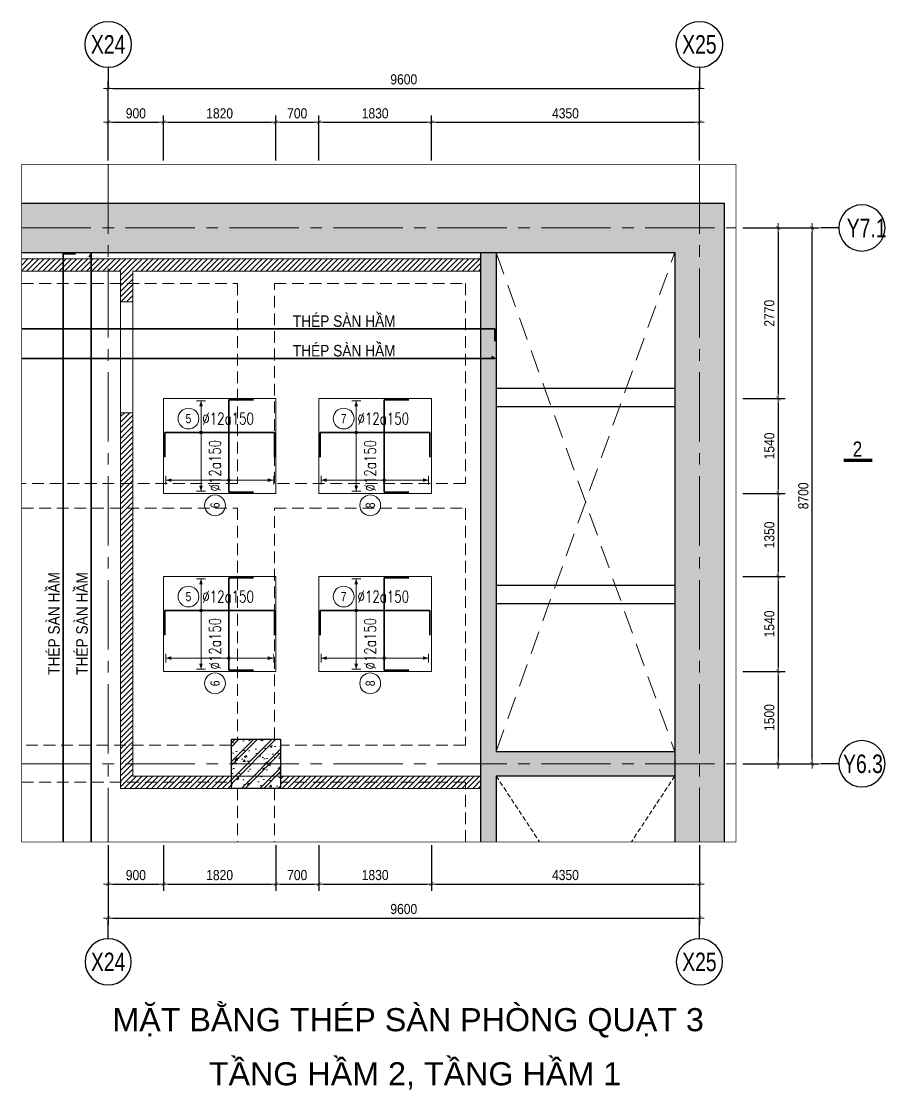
# Model space of a CAD drawing. Extents: x 517991 to 692152, y -83926 to 3506.
# Drawn here: x 542600 to 556633, y -61288 to -43942 of the extents above; entities that cross this region are included whole.
import ezdxf
from ezdxf.enums import TextEntityAlignment as Align

# ---------------------------------------------------------------- set-up
doc = ezdxf.new("R2010")
doc.units = 0
doc.header["$LTSCALE"] = 300
doc.header["$MEASUREMENT"] = 0
for name, pattern in [('CENTER2', [1.125, 0.75, -0.125, 0.125, -0.125]), ('DASHED2', [0.375, 0.25, -0.125]), ('HIDDEN', [0.375, 0.25, -0.125]), ('HIDDEN2', [4.7625, 3.175, -1.5875])]:
    doc.linetypes.add(name, pattern=pattern)
doc.layers.get('0').update_dxf_attribs({"linetype": 'CONTINUOUS'})
doc.layers.get('DEFPOINTS').update_dxf_attribs({"linetype": 'CONTINUOUS'})
for name, color, linetype, lineweight in [('00-TT.Dim', 8, 'CONTINUOUS', 13), ('B-CONTOUR2', 2, 'CONTINUOUS', 40), ('kata_thep - V', 2, 'CONTINUOUS', 35), ('NDC_S_AXIS', 5, 'CENTER2', 15), ('NDC_S_BEAM', 3, 'HIDDEN2', 20), ('NDC_S_DIM', 1, 'CONTINUOUS', 15), ('NDC_S_OPENING', 5, 'DASHED2', 15), ('NDC_S_REBAR', 4, 'CONTINUOUS', 35), ('NDC_S_SLAB', 2, 'CONTINUOUS', 18), ('NDC_S_VN TEXT', 7, 'CONTINUOUS', 9), ('NDC_S_WALL', 6, 'CONTINUOUS', 25)]:
    doc.layers.add(name, color=color, linetype=linetype, lineweight=lineweight)
doc.layers.add('A-SYM', color=7, linetype='CONTINUOUS')
doc.layers.add('NDC_S-COLUMN', color=4, linetype='CONTINUOUS')
doc.styles.add('ARIAL', font='arial.ttf', dxfattribs={"width": 0.8})
doc.styles.add('Heerim', font='', dxfattribs={"width": 0.8})
doc.styles.add('NDC_ARIAL', font='arial.ttf', dxfattribs={"width": 0.85})
doc.styles.add('NDC_ROMANS', font='romans.shx', dxfattribs={"width": 0.8})
doc.styles.get("Standard").update_dxf_attribs({"font": 'arial.ttf'})
doc.styles.get('Heerim').set_extended_font_data('Dotum')
doc.dimstyles.new('NDC_1-75', dxfattribs={"dimscale": 75, "dimtxt": 2.2, "dimasz": 1, "dimexe": 1.5, "dimexo": 0, "dimgap": 0.8, "dimtad": 1, "dimdec": 0, "dimdsep": 46, "dimtxsty": 'NDC_ARIAL', "dimblk": 'DIMMARK', "dimcen": 49999.938995, "dimdle": 1.5, "dimclrd": 1, "dimclre": 1, "dimclrt": 3, "dimadec": 0, "dimazin": 0, "dimtfac": 1, "dimtdec": 0, "dimtix": 1, "dimtmove": 1, "dimatfit": 3, "dimfxl": 1, "dimarcsym": 0})
pattern_1 = [(50, (-183465.23, -36898.2), (358.63009, -31.37607), [37.5, -412.5]), (355, (-183465.23, -36898.2), (-69.37567, 376.09607), [30, -330]), (100.4514, (-183435.34, -36900.8), (289.25469, 344.71977), [31.8701, -350.57106]), (46.1842, (-183465.23, -36798.2), (533.62052, -82.7595), [56.25, -618.75]), (96.6356, (-183420.76, -36805.1), (467.33135, 487.05894), [47.80514, -525.8565]), (351.1842, (-183465.23, -36798.2), (467.33097, 487.0593), [45, -495]), (21, (-183415.23, -36823.2), (298.45353, -201.30945), [37.5, -412.5]), (326, (-183415.23, -36823.2), (121.65767, 362.57502), [30, -330]), (71.4514, (-183390.36, -36839.96), (420.11131, 161.26525), [31.8701, -350.57106]), (37.5, (-183465.23, -36898.19), (6.079928, 166.446927), [0, -326, 0, -335, 0, -331.25]), (7.5, (-183465.23, -36898.19), (131.53477, 197.205856), [0, -191, 0, -318.5, 0, -126.25]), (327.5, (-183576.73, -36898.19), (266.911218, -11.277436), [0, -125, 0, -390, 0, -517.5]), (317.5, (-183626.73, -36898.2), (291.593085, 50.05249), [0, -162.5, 0, -259, 0, -367.5]), (45, (-183465.23, -36898.19), (-150.26019, 150.26019), []), (45, (-183465.23, -36836.94), (-150.26019, 150.26019), [])]
pattern_2 = [(45, (-126150, 0), (-44.194174, 44.194174), [])]

# ---------------------------------------------------------------- blocks, each defined once
blk = doc.blocks.new('*U1')
for q in [(0, 0), (0, 2)]:
    blk.add_line((0, 4), q)
blk.add_circle((0, 9), 5)
at = {"style": 'Heerim', "width": 0.8}
blk.add_attdef('NO', text='', height=4, dxfattribs=at).set_placement((-0.01, 9.02), align=Align.MIDDLE_CENTER)
blk = doc.blocks.new('DIMMARK')
at = {"layer": 'NDC_S_DIM', "color": 1}
blk.add_line((-1.5, 0), (1, 0), dxfattribs=at)
at = {"layer": 'NDC_S_DIM', "color": 2, "const_width": 0.1}
blk.add_lwpolyline([(-0.42, -0.42), (0.42, 0.42)], dxfattribs=at)
blk = doc.blocks.new('*D322')
at = {"layer": 'DEFPOINTS', "color": 0, "transparency": 16777216}
for p in [(544909, -45580), (544009, -46203), (544909, -46203)]:
    blk.add_point(p, dxfattribs=at)
at = {"layer": 'NDC_S_DIM', "color": 1, "lineweight": -2, "transparency": 16777216}
for p, q in [((544009, -46203), (544009, -45468)), ((544084, -45580), (544834, -45580)), ((544909, -46203), (544909, -45468))]:
    blk.add_line(p, q, dxfattribs=at)
at = {"layer": 'NDC_S_DIM', "color": 1, "lineweight": -2, "transparency": 16777216, "xscale": 75, "yscale": 75, "zscale": 75, "rotation": 180}
blk.add_blockref('DIMMARK', (544009, -45580), dxfattribs=at)
at = {"layer": 'NDC_S_DIM', "color": 1, "lineweight": -2, "transparency": 16777216, "xscale": 75, "yscale": 75, "zscale": 75}
blk.add_blockref('DIMMARK', (544909, -45580), dxfattribs=at)
at = {"layer": 'NDC_S_DIM', "color": 3, "transparency": 16777216, "insert": (544459, -45436), "char_height": 165, "attachment_point": 5, "style": 'NDC_ARIAL'}
blk.add_mtext('900', dxfattribs=at)
blk = doc.blocks.new('*D323')
at = {"layer": 'DEFPOINTS', "color": 0, "transparency": 16777216}
for p in [(546729, -45580), (544909, -46203), (546729, -46203)]:
    blk.add_point(p, dxfattribs=at)
at = {"layer": 'NDC_S_DIM', "color": 1, "lineweight": -2, "transparency": 16777216}
for p, q in [((544909, -46203), (544909, -45468)), ((544984, -45580), (546654, -45580)), ((546729, -46203), (546729, -45468))]:
    blk.add_line(p, q, dxfattribs=at)
at = {"layer": 'NDC_S_DIM', "color": 1, "lineweight": -2, "transparency": 16777216, "xscale": 75, "yscale": 75, "zscale": 75, "rotation": 180}
blk.add_blockref('DIMMARK', (544909, -45580), dxfattribs=at)
at = {"layer": 'NDC_S_DIM', "color": 1, "lineweight": -2, "transparency": 16777216, "xscale": 75, "yscale": 75, "zscale": 75}
blk.add_blockref('DIMMARK', (546729, -45580), dxfattribs=at)
at = {"layer": 'NDC_S_DIM', "color": 3, "transparency": 16777216, "insert": (545819, -45436), "char_height": 165, "attachment_point": 5, "style": 'NDC_ARIAL'}
blk.add_mtext('1820', dxfattribs=at)
blk = doc.blocks.new('*D324')
at = {"layer": 'DEFPOINTS', "color": 0, "transparency": 16777216}
for p in [(547429, -45580), (546729, -46203), (547429, -46203)]:
    blk.add_point(p, dxfattribs=at)
at = {"layer": 'NDC_S_DIM', "color": 1, "lineweight": -2, "transparency": 16777216}
for p, q in [((546729, -46203), (546729, -45468)), ((546804, -45580), (547354, -45580)), ((547429, -46203), (547429, -45468))]:
    blk.add_line(p, q, dxfattribs=at)
at = {"layer": 'NDC_S_DIM', "color": 1, "lineweight": -2, "transparency": 16777216, "xscale": 75, "yscale": 75, "zscale": 75, "rotation": 180}
blk.add_blockref('DIMMARK', (546729, -45580), dxfattribs=at)
at = {"layer": 'NDC_S_DIM', "color": 1, "lineweight": -2, "transparency": 16777216, "xscale": 75, "yscale": 75, "zscale": 75}
blk.add_blockref('DIMMARK', (547429, -45580), dxfattribs=at)
at = {"layer": 'NDC_S_DIM', "color": 3, "transparency": 16777216, "insert": (547079, -45436), "char_height": 165, "attachment_point": 5, "style": 'NDC_ARIAL'}
blk.add_mtext('700', dxfattribs=at)
blk = doc.blocks.new('*D325')
at = {"layer": 'DEFPOINTS', "color": 0, "transparency": 16777216}
for p in [(549259, -45580), (547429, -46203), (549259, -46203)]:
    blk.add_point(p, dxfattribs=at)
at = {"layer": 'NDC_S_DIM', "color": 1, "lineweight": -2, "transparency": 16777216}
for p, q in [((547429, -46203), (547429, -45468)), ((547504, -45580), (549184, -45580)), ((549259, -46203), (549259, -45468))]:
    blk.add_line(p, q, dxfattribs=at)
at = {"layer": 'NDC_S_DIM', "color": 1, "lineweight": -2, "transparency": 16777216, "xscale": 75, "yscale": 75, "zscale": 75, "rotation": 180}
blk.add_blockref('DIMMARK', (547429, -45580), dxfattribs=at)
at = {"layer": 'NDC_S_DIM', "color": 1, "lineweight": -2, "transparency": 16777216, "xscale": 75, "yscale": 75, "zscale": 75}
blk.add_blockref('DIMMARK', (549259, -45580), dxfattribs=at)
at = {"layer": 'NDC_S_DIM', "color": 3, "transparency": 16777216, "insert": (548344, -45436), "char_height": 165, "attachment_point": 5, "style": 'NDC_ARIAL'}
blk.add_mtext('1830', dxfattribs=at)
blk = doc.blocks.new('*D326')
at = {"layer": 'DEFPOINTS', "color": 0, "transparency": 16777216}
for p in [(553609, -45580), (549259, -46203), (553609, -46203)]:
    blk.add_point(p, dxfattribs=at)
at = {"layer": 'NDC_S_DIM', "color": 1, "lineweight": -2, "transparency": 16777216}
for p, q in [((549259, -46203), (549259, -45468)), ((549334, -45580), (553534, -45580)), ((553609, -46203), (553609, -45468))]:
    blk.add_line(p, q, dxfattribs=at)
at = {"layer": 'NDC_S_DIM', "color": 1, "lineweight": -2, "transparency": 16777216, "xscale": 75, "yscale": 75, "zscale": 75, "rotation": 180}
blk.add_blockref('DIMMARK', (549259, -45580), dxfattribs=at)
at = {"layer": 'NDC_S_DIM', "color": 1, "lineweight": -2, "transparency": 16777216, "xscale": 75, "yscale": 75, "zscale": 75}
blk.add_blockref('DIMMARK', (553609, -45580), dxfattribs=at)
at = {"layer": 'NDC_S_DIM', "color": 3, "transparency": 16777216, "insert": (551434, -45436), "char_height": 165, "attachment_point": 5, "style": 'NDC_ARIAL'}
blk.add_mtext('4350', dxfattribs=at)
blk = doc.blocks.new('*D327')
at = {"layer": 'DEFPOINTS', "color": 0, "transparency": 16777216}
for p in [(553609, -45029), (544009, -46203), (553609, -46203)]:
    blk.add_point(p, dxfattribs=at)
at = {"layer": 'NDC_S_DIM', "color": 1, "lineweight": -2, "transparency": 16777216}
for p, q in [((544009, -46203), (544009, -44916)), ((553609, -46203), (553609, -44916)), ((544084, -45029), (553534, -45029))]:
    blk.add_line(p, q, dxfattribs=at)
at = {"layer": 'NDC_S_DIM', "color": 1, "lineweight": -2, "transparency": 16777216, "xscale": 75, "yscale": 75, "zscale": 75, "rotation": 180}
blk.add_blockref('DIMMARK', (544009, -45029), dxfattribs=at)
at = {"layer": 'NDC_S_DIM', "color": 1, "lineweight": -2, "transparency": 16777216, "xscale": 75, "yscale": 75, "zscale": 75}
blk.add_blockref('DIMMARK', (553609, -45029), dxfattribs=at)
at = {"layer": 'NDC_S_DIM', "color": 3, "transparency": 16777216, "insert": (548809, -44884), "char_height": 165, "attachment_point": 5, "style": 'NDC_ARIAL'}
blk.add_mtext('9600', dxfattribs=at)
blk = doc.blocks.new('*D328')
at = {"layer": 'DEFPOINTS', "color": 0, "transparency": 16777216}
for p in [(544009, -57316), (544909, -57316), (544909, -57949)]:
    blk.add_point(p, dxfattribs=at)
at = {"layer": 'NDC_S_DIM', "color": 1, "lineweight": -2, "transparency": 16777216}
for p, q in [((544009, -57316), (544009, -58061)), ((544909, -57316), (544909, -58061)), ((544084, -57949), (544834, -57949))]:
    blk.add_line(p, q, dxfattribs=at)
at = {"layer": 'NDC_S_DIM', "color": 1, "lineweight": -2, "transparency": 16777216, "xscale": 75, "yscale": 75, "zscale": 75, "rotation": 180}
blk.add_blockref('DIMMARK', (544009, -57949), dxfattribs=at)
at = {"layer": 'NDC_S_DIM', "color": 1, "lineweight": -2, "transparency": 16777216, "xscale": 75, "yscale": 75, "zscale": 75}
blk.add_blockref('DIMMARK', (544909, -57949), dxfattribs=at)
at = {"layer": 'NDC_S_DIM', "color": 3, "transparency": 16777216, "insert": (544459, -57805), "char_height": 165, "attachment_point": 5, "style": 'NDC_ARIAL'}
blk.add_mtext('900', dxfattribs=at)
blk = doc.blocks.new('*D329')
at = {"layer": 'DEFPOINTS', "color": 0, "transparency": 16777216}
for p in [(544909, -57316), (546729, -57316), (546729, -57949)]:
    blk.add_point(p, dxfattribs=at)
at = {"layer": 'NDC_S_DIM', "color": 1, "lineweight": -2, "transparency": 16777216}
for p, q in [((544909, -57316), (544909, -58061)), ((546729, -57316), (546729, -58061)), ((544984, -57949), (546654, -57949))]:
    blk.add_line(p, q, dxfattribs=at)
at = {"layer": 'NDC_S_DIM', "color": 1, "lineweight": -2, "transparency": 16777216, "xscale": 75, "yscale": 75, "zscale": 75, "rotation": 180}
blk.add_blockref('DIMMARK', (544909, -57949), dxfattribs=at)
at = {"layer": 'NDC_S_DIM', "color": 1, "lineweight": -2, "transparency": 16777216, "xscale": 75, "yscale": 75, "zscale": 75}
blk.add_blockref('DIMMARK', (546729, -57949), dxfattribs=at)
at = {"layer": 'NDC_S_DIM', "color": 3, "transparency": 16777216, "insert": (545819, -57805), "char_height": 165, "attachment_point": 5, "style": 'NDC_ARIAL'}
blk.add_mtext('1820', dxfattribs=at)
blk = doc.blocks.new('*D330')
at = {"layer": 'DEFPOINTS', "color": 0, "transparency": 16777216}
for p in [(546729, -57316), (547429, -57316), (547429, -57949)]:
    blk.add_point(p, dxfattribs=at)
at = {"layer": 'NDC_S_DIM', "color": 1, "lineweight": -2, "transparency": 16777216}
for p, q in [((546729, -57316), (546729, -58061)), ((547429, -57316), (547429, -58061)), ((546804, -57949), (547354, -57949))]:
    blk.add_line(p, q, dxfattribs=at)
at = {"layer": 'NDC_S_DIM', "color": 1, "lineweight": -2, "transparency": 16777216, "xscale": 75, "yscale": 75, "zscale": 75, "rotation": 180}
blk.add_blockref('DIMMARK', (546729, -57949), dxfattribs=at)
at = {"layer": 'NDC_S_DIM', "color": 1, "lineweight": -2, "transparency": 16777216, "xscale": 75, "yscale": 75, "zscale": 75}
blk.add_blockref('DIMMARK', (547429, -57949), dxfattribs=at)
at = {"layer": 'NDC_S_DIM', "color": 3, "transparency": 16777216, "insert": (547079, -57805), "char_height": 165, "attachment_point": 5, "style": 'NDC_ARIAL'}
blk.add_mtext('700', dxfattribs=at)
blk = doc.blocks.new('*D331')
at = {"layer": 'DEFPOINTS', "color": 0, "transparency": 16777216}
for p in [(547429, -57316), (549259, -57316), (549259, -57949)]:
    blk.add_point(p, dxfattribs=at)
at = {"layer": 'NDC_S_DIM', "color": 1, "lineweight": -2, "transparency": 16777216}
for p, q in [((547429, -57316), (547429, -58061)), ((549259, -57316), (549259, -58061)), ((547504, -57949), (549184, -57949))]:
    blk.add_line(p, q, dxfattribs=at)
at = {"layer": 'NDC_S_DIM', "color": 1, "lineweight": -2, "transparency": 16777216, "xscale": 75, "yscale": 75, "zscale": 75, "rotation": 180}
blk.add_blockref('DIMMARK', (547429, -57949), dxfattribs=at)
at = {"layer": 'NDC_S_DIM', "color": 1, "lineweight": -2, "transparency": 16777216, "xscale": 75, "yscale": 75, "zscale": 75}
blk.add_blockref('DIMMARK', (549259, -57949), dxfattribs=at)
at = {"layer": 'NDC_S_DIM', "color": 3, "transparency": 16777216, "insert": (548344, -57804), "char_height": 165, "attachment_point": 5, "style": 'NDC_ARIAL'}
blk.add_mtext('1830', dxfattribs=at)
blk = doc.blocks.new('*D332')
at = {"layer": 'DEFPOINTS', "color": 0, "transparency": 16777216}
for p in [(549259, -57316), (553609, -57316), (553609, -57949)]:
    blk.add_point(p, dxfattribs=at)
at = {"layer": 'NDC_S_DIM', "color": 1, "lineweight": -2, "transparency": 16777216}
for p, q in [((549259, -57316), (549259, -58061)), ((553609, -57316), (553609, -58061)), ((549334, -57949), (553534, -57949))]:
    blk.add_line(p, q, dxfattribs=at)
at = {"layer": 'NDC_S_DIM', "color": 1, "lineweight": -2, "transparency": 16777216, "xscale": 75, "yscale": 75, "zscale": 75, "rotation": 180}
blk.add_blockref('DIMMARK', (549259, -57949), dxfattribs=at)
at = {"layer": 'NDC_S_DIM', "color": 1, "lineweight": -2, "transparency": 16777216, "xscale": 75, "yscale": 75, "zscale": 75}
blk.add_blockref('DIMMARK', (553609, -57949), dxfattribs=at)
at = {"layer": 'NDC_S_DIM', "color": 3, "transparency": 16777216, "insert": (551434, -57804), "char_height": 165, "attachment_point": 5, "style": 'NDC_ARIAL'}
blk.add_mtext('4350', dxfattribs=at)
blk = doc.blocks.new('*D333')
at = {"layer": 'DEFPOINTS', "color": 0, "transparency": 16777216}
for p in [(544009, -57316), (553609, -57316), (553609, -58501)]:
    blk.add_point(p, dxfattribs=at)
at = {"layer": 'NDC_S_DIM', "color": 1, "lineweight": -2, "transparency": 16777216}
for p, q in [((544009, -57316), (544009, -58613)), ((553609, -57316), (553609, -58613)), ((544084, -58501), (553534, -58501))]:
    blk.add_line(p, q, dxfattribs=at)
at = {"layer": 'NDC_S_DIM', "color": 1, "lineweight": -2, "transparency": 16777216, "xscale": 75, "yscale": 75, "zscale": 75, "rotation": 180}
blk.add_blockref('DIMMARK', (544009, -58501), dxfattribs=at)
at = {"layer": 'NDC_S_DIM', "color": 1, "lineweight": -2, "transparency": 16777216, "xscale": 75, "yscale": 75, "zscale": 75}
blk.add_blockref('DIMMARK', (553609, -58501), dxfattribs=at)
at = {"layer": 'NDC_S_DIM', "color": 3, "transparency": 16777216, "insert": (548809, -58356), "char_height": 165, "attachment_point": 5, "style": 'NDC_ARIAL'}
blk.add_mtext('9600', dxfattribs=at)
blk = doc.blocks.new('*D334')
at = {"layer": 'DEFPOINTS', "color": 0, "transparency": 16777216}
for p in [(554315, -47296), (554315, -50066), (554889, -50066)]:
    blk.add_point(p, dxfattribs=at)
at = {"layer": 'NDC_S_DIM', "color": 1, "lineweight": -2, "transparency": 16777216}
for p, q in [((554315, -47296), (555001, -47296)), ((554889, -47371), (554889, -49991)), ((554315, -50066), (555001, -50066))]:
    blk.add_line(p, q, dxfattribs=at)
at = {"layer": 'NDC_S_DIM', "color": 1, "lineweight": -2, "transparency": 16777216, "xscale": 75, "yscale": 75, "zscale": 75}
for p, rotation in [((554889, -47296), 90), ((554889, -50066), 270)]:
    blk.add_blockref('DIMMARK', p, dxfattribs=dict(at, rotation=rotation))
at = {"layer": 'NDC_S_DIM', "color": 3, "transparency": 16777216, "insert": (554745, -48681), "char_height": 165, "attachment_point": 5, "rotation": 90, "style": 'NDC_ARIAL'}
blk.add_mtext('2770', dxfattribs=at)
blk = doc.blocks.new('*D335')
at = {"layer": 'DEFPOINTS', "color": 0, "transparency": 16777216}
for p in [(554315, -50066), (554315, -51606), (554889, -51606)]:
    blk.add_point(p, dxfattribs=at)
at = {"layer": 'NDC_S_DIM', "color": 1, "lineweight": -2, "transparency": 16777216}
for p, q in [((554315, -50066), (555001, -50066)), ((554889, -50141), (554889, -51531)), ((554315, -51606), (555001, -51606))]:
    blk.add_line(p, q, dxfattribs=at)
at = {"layer": 'NDC_S_DIM', "color": 1, "lineweight": -2, "transparency": 16777216, "xscale": 75, "yscale": 75, "zscale": 75}
for p, rotation in [((554889, -50066), 90), ((554889, -51606), 270)]:
    blk.add_blockref('DIMMARK', p, dxfattribs=dict(at, rotation=rotation))
at = {"layer": 'NDC_S_DIM', "color": 3, "transparency": 16777216, "insert": (554745, -50836), "char_height": 165, "attachment_point": 5, "rotation": 90, "style": 'NDC_ARIAL'}
blk.add_mtext('1540', dxfattribs=at)
blk = doc.blocks.new('*D336')
at = {"layer": 'DEFPOINTS', "color": 0, "transparency": 16777216}
for p in [(554315, -51606), (554315, -52956), (554889, -52956)]:
    blk.add_point(p, dxfattribs=at)
at = {"layer": 'NDC_S_DIM', "color": 1, "lineweight": -2, "transparency": 16777216}
for p, q in [((554315, -51606), (555001, -51606)), ((554889, -51681), (554889, -52881)), ((554315, -52956), (555001, -52956))]:
    blk.add_line(p, q, dxfattribs=at)
at = {"layer": 'NDC_S_DIM', "color": 1, "lineweight": -2, "transparency": 16777216, "xscale": 75, "yscale": 75, "zscale": 75}
for p, rotation in [((554889, -51606), 90), ((554889, -52956), 270)]:
    blk.add_blockref('DIMMARK', p, dxfattribs=dict(at, rotation=rotation))
at = {"layer": 'NDC_S_DIM', "color": 3, "transparency": 16777216, "insert": (554745, -52281), "char_height": 165, "attachment_point": 5, "rotation": 90, "style": 'NDC_ARIAL'}
blk.add_mtext('1350', dxfattribs=at)
blk = doc.blocks.new('*D337')
at = {"layer": 'DEFPOINTS', "color": 0, "transparency": 16777216}
for p in [(554315, -52956), (554315, -54496), (554889, -54496)]:
    blk.add_point(p, dxfattribs=at)
at = {"layer": 'NDC_S_DIM', "color": 1, "lineweight": -2, "transparency": 16777216}
for p, q in [((554315, -52956), (555001, -52956)), ((554889, -53031), (554889, -54421)), ((554315, -54496), (555001, -54496))]:
    blk.add_line(p, q, dxfattribs=at)
at = {"layer": 'NDC_S_DIM', "color": 1, "lineweight": -2, "transparency": 16777216, "xscale": 75, "yscale": 75, "zscale": 75}
for p, rotation in [((554889, -52956), 90), ((554889, -54496), 270)]:
    blk.add_blockref('DIMMARK', p, dxfattribs=dict(at, rotation=rotation))
at = {"layer": 'NDC_S_DIM', "color": 3, "transparency": 16777216, "insert": (554745, -53726), "char_height": 165, "attachment_point": 5, "rotation": 90, "style": 'NDC_ARIAL'}
blk.add_mtext('1540', dxfattribs=at)
blk = doc.blocks.new('*D338')
at = {"layer": 'DEFPOINTS', "color": 0, "transparency": 16777216}
for p in [(554315, -54496), (554315, -55996), (554889, -55996)]:
    blk.add_point(p, dxfattribs=at)
at = {"layer": 'NDC_S_DIM', "color": 1, "lineweight": -2, "transparency": 16777216}
for p, q in [((554315, -54496), (555001, -54496)), ((554889, -54571), (554889, -55921)), ((554315, -55996), (555001, -55996))]:
    blk.add_line(p, q, dxfattribs=at)
at = {"layer": 'NDC_S_DIM', "color": 1, "lineweight": -2, "transparency": 16777216, "xscale": 75, "yscale": 75, "zscale": 75}
for p, rotation in [((554889, -54496), 90), ((554889, -55996), 270)]:
    blk.add_blockref('DIMMARK', p, dxfattribs=dict(at, rotation=rotation))
at = {"layer": 'NDC_S_DIM', "color": 3, "transparency": 16777216, "insert": (554745, -55246), "char_height": 165, "attachment_point": 5, "rotation": 90, "style": 'NDC_ARIAL'}
blk.add_mtext('1500', dxfattribs=at)
blk = doc.blocks.new('*D339')
at = {"layer": 'DEFPOINTS', "color": 0, "transparency": 16777216}
for p in [(554315, -47296), (555441, -47296), (554315, -55996)]:
    blk.add_point(p, dxfattribs=at)
at = {"layer": 'NDC_S_DIM', "color": 1, "lineweight": -2, "transparency": 16777216}
for p, q in [((554315, -47296), (555553, -47296)), ((555441, -55921), (555441, -47371)), ((554315, -55996), (555553, -55996))]:
    blk.add_line(p, q, dxfattribs=at)
at = {"layer": 'NDC_S_DIM', "color": 1, "lineweight": -2, "transparency": 16777216, "xscale": 75, "yscale": 75, "zscale": 75}
for p, rotation in [((555441, -47296), 90), ((555441, -55996), 270)]:
    blk.add_blockref('DIMMARK', p, dxfattribs=dict(at, rotation=rotation))
at = {"layer": 'NDC_S_DIM', "color": 3, "transparency": 16777216, "insert": (555297, -51646), "char_height": 165, "attachment_point": 5, "rotation": 90, "style": 'NDC_ARIAL'}
blk.add_mtext('8700', dxfattribs=at)
blk = doc.blocks.new('*U315')
h = blk.add_hatch(color=1)
edge = h.paths.add_edge_path()
edge.add_arc((0, 0), 0.3, 0, 360)
at = {"layer": 'NDC_S_DIM', "color": 1}
for q in [(0, 6.84), (0, -12.69)]:
    blk.add_line((0, 0), q, dxfattribs=at)
for points in [[(-1, 6.84, 0.2, 0.2, 0), (1, 6.84, 0, 0, 0)], [(-1, -12.69, 0.2, 0.2, 0), (1, -12.69, 0, 0, 0)]]:
    blk.add_lwpolyline(points, format="xyseb", dxfattribs=at)
at = {"layer": 'NDC_S_DIM'}
blk.add_circle((-2.72, 3), 2.25, dxfattribs=at)
at = {"layer": 'NDC_S_DIM', "color": 1}
blk.add_circle((0, 0), 0.3, dxfattribs=at)
for points in [[(-0.4, 5.64), (0, 6.84), (0.4, 5.64)], [(-0.4, -11.49), (0, -12.69), (0.4, -11.49)]]:
    blk.add_solid(points, dxfattribs=at)
at = {"layer": 'NDC_S_REBAR'}
for p, q in [((0, 0), (-7.84, 0)), ((-7.84, 0), (-7.84, -5.33)), ((0, 0), (15.9, 0)), ((15.9, 0), (15.9, -5.33))]:
    blk.add_line(p, q, dxfattribs=at)
at = {"layer": 'NDC_S_VN TEXT', "style": 'ARIAL', "width": 0.8}
blk.add_attdef('KHT', text='', height=2, dxfattribs=at).set_placement((-2.72, 3), align=Align.MIDDLE_CENTER)
at = {"layer": 'NDC_S_VN TEXT', "color": 3, "style": 'NDC_ROMANS', "width": 0.75}
blk.add_attdef('DKT', (0.28, 1.75), '', height=2.5, dxfattribs=at)
blk = doc.blocks.new('*U314')
h = blk.add_hatch(color=1)
edge = h.paths.add_edge_path()
edge.add_arc((0, 0), 0.3, 0, 360)
at = {"layer": 'NDC_S_DIM', "color": 1}
for q in [(0, 13.63), (0, -9.63)]:
    blk.add_line((0, 0), q, dxfattribs=at)
for points in [[(-1, 13.63, 0.2, 0.2, 0), (1, 13.63, 0, 0, 0)], [(-1, -9.63, 0.2, 0.2, 0), (1, -9.63, 0, 0, 0)]]:
    blk.add_lwpolyline(points, format="xyseb", dxfattribs=at)
at = {"layer": 'NDC_S_DIM'}
blk.add_circle((-5.46, 3), 2.25, dxfattribs=at)
at = {"layer": 'NDC_S_DIM', "color": 1}
blk.add_circle((0, 0), 0.3, dxfattribs=at)
for points in [[(-0.4, 12.43), (0, 13.63), (0.4, 12.43)], [(-0.4, -8.43), (0, -9.63), (0.4, -8.43)]]:
    blk.add_solid(points, dxfattribs=at)
at = {"layer": 'NDC_S_REBAR'}
for p, q in [((0, 0), (-2.6, 0)), ((-2.6, 0), (-2.6, -5.33)), ((0, 0), (17.4, 0)), ((17.4, 0), (17.4, -5.33))]:
    blk.add_line(p, q, dxfattribs=at)
at = {"layer": 'NDC_S_VN TEXT', "style": 'ARIAL', "width": 0.8}
blk.add_attdef('KHT', text='', height=2, dxfattribs=at).set_placement((-5.46, 3), align=Align.MIDDLE_CENTER)
at = {"layer": 'NDC_S_VN TEXT', "color": 3, "style": 'NDC_ROMANS', "width": 0.75}
blk.add_attdef('DKT', (-2.46, 1.75), '', height=2.5, dxfattribs=at)
blk = doc.blocks.new('*U340')
at = {"color": 0, "linetype": 'ByBlock', "lineweight": -2}
blk.add_line((-3.65, 0), (1, 0), dxfattribs=at)
at = {"ltscale": 0.005, "const_width": 0.5}
blk.add_lwpolyline([(1, 0), (-3.65, 0)], dxfattribs=at)
at = {"color": 0, "linetype": 'ByBlock', "lineweight": -2, "style": 'ARIAL', "width": 0.8}
blk.add_attdef('DETAIL', text='', height=2.5, dxfattribs=at).set_placement((-0.64, 1.82), align=Align.MIDDLE_RIGHT)

msp = doc.modelspace()

# ---------------------------------------------------------------- hatches: boundary and pattern name
at = {"layer": '00-TT.Dim'}
h = msp.add_hatch(dxfattribs=at)
h.set_pattern_fill('BT-01', color=256, scale=50, pattern_type=2)
h.set_pattern_definition(pattern_1)
h.paths.add_polyline_path([(542604.8, -46896.1), (554009, -46896.1), (554009, -57264.6), (553209, -57264.6), (553209, -47696.1), (542604.8, -47696.1)])
h = msp.add_hatch(dxfattribs=at)
h.set_pattern_fill('BT-01', color=256, scale=50, pattern_type=2)
h.set_pattern_definition(pattern_1)
h.paths.add_polyline_path([(553209, -55796.1), (550309, -55796.1), (550309, -47696.1), (550059, -47696.1), (550059, -57264.6), (550309, -57264.6), (550309, -56196.1), (553209, -56196.1)])
h.paths.add_polyline_path([(553209, -47696.1), (553209, -55796.1), (553209, -47696.1)])
h = msp.add_hatch(dxfattribs=at)
h.set_pattern_fill('ANSI31', color=256, scale=500)
h.set_pattern_definition(pattern_2)
h.paths.add_polyline_path([(544009, -47796.1), (542604.8, -47796.1), (542604.8, -47996.1), (544009, -47996.1)])
h.paths.add_polyline_path([(550059, -47796.1), (544009, -47796.1), (544009, -47996.1), (544209, -47996.1), (544209, -48196.1), (544409, -48196.1), (544409, -47996.1), (550059, -47996.1)])
h.paths.add_polyline_path([(544409, -50296.1), (544209, -50296.1), (544209, -51446.1), (544409, -51446.1)])
h.paths.add_polyline_path([(544209, -48496.1), (544409, -48496.1), (544409, -48196.1), (544209, -48196.1)])
h = msp.add_hatch(dxfattribs=at)
h.set_pattern_fill('ANSI31', color=256, scale=500)
h.set_pattern_definition(pattern_2)
h.paths.add_polyline_path([(544409, -51446.1), (544209, -51446.1), (544209, -51846.1), (544409, -51846.1)])
h = msp.add_hatch(dxfattribs=at)
h.set_pattern_fill('ANSI31', color=256, scale=500)
h.set_pattern_definition(pattern_2)
h.paths.add_polyline_path([(544409, -51846.1), (544209, -51846.1), (544209, -53796.1), (544409, -53796.1)])
h = msp.add_hatch(dxfattribs=at)
h.set_pattern_fill('ANSI31', color=256, scale=500)
h.set_pattern_definition(pattern_2)
h.paths.add_polyline_path([(544409, -51846.1), (544209, -51846.1), (544209, -55696.1), (544409, -55696.1)])
h = msp.add_hatch(dxfattribs=at)
h.set_pattern_fill('BT-01', color=256, scale=50, pattern_type=2)
h.set_pattern_definition(pattern_1)
h.paths.add_polyline_path([(546009, -55596.1), (546809, -55596.1), (546809, -56396.1), (546009, -56396.1)])
h = msp.add_hatch(dxfattribs=at)
h.set_pattern_fill('ANSI31', color=256, scale=500)
h.set_pattern_definition(pattern_2)
h.paths.add_polyline_path([(544409, -55996.1), (544209, -55996.1), (544209, -56296.1), (546009, -56296.1), (546009, -56196.1), (544409, -56196.1)])
h.paths.add_polyline_path([(544409, -55696.1), (544209, -55696.1), (544209, -55996.1), (544409, -55996.1)])
h.paths.add_polyline_path([(546009, -56296.1), (544209, -56296.1), (544209, -56396.1), (546009, -56396.1)])
h = msp.add_hatch(dxfattribs=at)
h.set_pattern_fill('ANSI31', color=256, scale=500)
h.set_pattern_definition(pattern_2)
h.paths.add_polyline_path([(550059, -56196.1), (546809, -56196.1), (546809, -56296.1), (549809, -56296.1), (549809, -56396.1), (550059, -56396.1)])
h.paths.add_polyline_path([(549809, -56296.1), (546809, -56296.1), (546809, -56396.1), (549809, -56396.1)])

# ---------------------------------------------------------------- linework, layer by layer
for points in [[(550309, -49896.1), (553209, -49896.1)], [(550309, -50196.1), (553209, -50196.1)], [(550309, -53096.1), (553209, -53096.1)], [(550309, -53396.1), (553209, -53396.1)]]:
    msp.add_lwpolyline(points)
at = {"layer": 'B-CONTOUR2', "color": 0, "const_width": 10}
msp.add_lwpolyline([(542604.8, -46264.6), (554204.8, -46264.6), (554204.8, -57264.6), (542604.8, -57264.6)], close=True, dxfattribs=at)
at = {"layer": 'NDC_S-COLUMN'}
msp.add_lwpolyline([(546009, -55596.1), (546809, -55596.1), (546809, -56396.1), (546009, -56396.1)], close=True, dxfattribs=at)
at = {"layer": 'NDC_S_AXIS', "ltscale": 5}
for points in [[(544009, -46264.6), (544009, -57264.6)], [(553609, -46264.6), (553609, -57264.6)], [(542604.8, -47296.1), (554204.8, -47296.1)], [(542604.8, -55996.1), (554204.8, -55996.1)]]:
    msp.add_lwpolyline(points, dxfattribs=at)
at = {"layer": 'NDC_S_BEAM', "ltscale": 0.2}
for points in [[(542604.8, -48196.1), (546109, -48196.1), (546109, -51446.1), (542604.8, -51446.1)], [(542604.8, -51846.1), (546109, -51846.1), (546109, -55596.1)], [(546709, -55596.1), (546709, -51846.1), (549809, -51846.1), (549809, -55696.1), (546809, -55696.1)], [(546009, -55696.1), (542604.8, -55696.1)], [(542604.8, -56296.1), (546009, -56296.1)], [(549809, -57264.6), (549809, -56296.1), (546809, -56296.1)], [(546109, -56396.1), (546109, -57264.6)], [(546709, -56396.1), (546709, -57264.6)]]:
    msp.add_lwpolyline(points, dxfattribs=at)
msp.add_lwpolyline([(546709, -48196.1), (549809, -48196.1), (549809, -51446.1), (546709, -51446.1)], close=True, dxfattribs=at)
at = {"layer": 'NDC_S_DIM'}
for points in [[(542604.8, -47796.1), (550059, -47796.1)], [(542604.8, -47996.1), (544209, -47996.1), (544209, -56396.1), (550059, -56396.1)], [(550059, -56196.1), (544409, -56196.1), (544409, -47996.1), (550059, -47996.1)], [(544209, -48496.1), (544409, -48496.1)], [(544209, -50296.1), (544409, -50296.1)]]:
    msp.add_lwpolyline(points, dxfattribs=at)
at = {"layer": 'NDC_S_OPENING', "ltscale": 5}
for points in [[(550309, -47696.1), (553209, -55796.1)], [(550309, -55796.1), (553209, -47696.1)]]:
    msp.add_lwpolyline(points, dxfattribs=at)
at = {"layer": 'NDC_S_OPENING'}
for points in [[(550309, -56196.1), (551013.3, -57264.6)], [(553209, -56196.1), (552504.8, -57264.6)]]:
    msp.add_lwpolyline(points, dxfattribs=at)
at = {"layer": 'NDC_S_REBAR'}
for points in [[(543479.8, -47716.1), (543279.8, -47716.1), (543279.8, -57264.6)], [(543703, -47772.2), (543735.4, -47716.1), (543735.4, -57264.6)], [(550289, -49134.7), (550289, -48934.7), (542604.8, -48934.7)], [(550232.9, -49382.6), (550289, -49415), (542604.8, -49415)]]:
    msp.add_lwpolyline(points, dxfattribs=at)
at = {"layer": 'NDC_S_SLAB'}
for points in [[(544909, -50066.1), (546729, -50066.1), (546729, -51606.1), (544909, -51606.1)], [(547429, -50066.1), (549259, -50066.1), (549259, -51606.1), (547429, -51606.1)], [(544909, -52956.1), (546729, -52956.1), (546729, -54496.1), (544909, -54496.1)], [(547429, -52956.1), (549259, -52956.1), (549259, -54496.1), (547429, -54496.1)]]:
    msp.add_lwpolyline(points, close=True, dxfattribs=at)
at = {"layer": 'NDC_S_WALL'}
for points in [[(542604.8, -46896.1), (554009, -46896.1), (554009, -57264.6)], [(542604.8, -47696.1), (553209, -47696.1), (553209, -57264.6)], [(550059, -57264.6), (550059, -47696.1)], [(550309, -47696.1), (550309, -55796.1), (553209, -55796.1)], [(553209, -56196.1), (550309, -56196.1), (550309, -57264.6)]]:
    msp.add_lwpolyline(points, dxfattribs=at)

# ---------------------------------------------------------------- block references
at = {"xscale": 75, "yscale": 75, "zscale": 75}
for p, values in [((545516.7, -50616.8), {'KHT': '5', 'DKT': '%%c12a150'}), ((548036.7, -50616.8), {'KHT': '7', 'DKT': '%%c12a150'}), ((545516.7, -53506.8), {'KHT': '5', 'DKT': '%%c12a150'}), ((548036.7, -53506.8), {'KHT': '7', 'DKT': '%%c12a150'})]:
    msp.add_blockref('*U315', p, dxfattribs=at).add_auto_attribs(values)
at = {"layer": 'A-SYM', "xscale": 75, "yscale": 75, "zscale": 75}
for p, values in [((544009, -44991.6), {'NO': 'X24'}), ((553609, -44991.6), {'NO': 'X25'})]:
    msp.add_blockref('*U1', p, dxfattribs=at).add_auto_attribs(values)
at = {"layer": 'A-SYM'}
ref = msp.add_blockref('*U1', (555573.1, -47296.1), dxfattribs=dict(at, xscale=-75, yscale=75, zscale=75, rotation=270))
ref.add_attrib('NO', 'Y7.1', dxfattribs={"layer": '0', "height": 300, "style": 'Heerim', "width": 0.8}).set_placement((556325, -47296.5), align=Align.MIDDLE_CENTER)
ref = msp.add_blockref('*U1', (555573.1, -55996.1), dxfattribs=dict(at, xscale=-75, yscale=75, zscale=75, rotation=270))
ref.add_attrib('NO', 'Y6.3', dxfattribs={"layer": '0', "height": 300, "style": 'Heerim', "width": 0.8}).set_placement((556265.1, -55996.5), align=Align.MIDDLE_CENTER)
ref = msp.add_blockref('*U1', (544009, -58537.6), dxfattribs=dict(at, xscale=-75, yscale=75, zscale=75, rotation=180))
ref.add_attrib('NO', 'X24', dxfattribs={"layer": '0', "height": 300, "style": 'Heerim', "width": 0.8}).set_placement((544008.6, -59213.5), align=Align.MIDDLE_CENTER)
ref = msp.add_blockref('*U1', (553609, -58537.6), dxfattribs=dict(at, xscale=-75, yscale=75, zscale=75, rotation=180))
ref.add_attrib('NO', 'X25', dxfattribs={"layer": '0', "height": 300, "style": 'Heerim', "width": 0.8}).set_placement((553608.6, -59213.5), align=Align.MIDDLE_CENTER)
at = {"layer": 'kata_thep - V', "xscale": 75, "yscale": 75, "zscale": 75, "rotation": 90}
for p, values in [((545969, -51391), {'KHT': '6', 'DKT': '%%c12a150'}), ((548489, -51391), {'KHT': '8', 'DKT': '%%c12a150'}), ((545969, -54281), {'KHT': '6', 'DKT': '%%c12a150'}), ((548489, -54281), {'KHT': '8', 'DKT': '%%c12a150'})]:
    msp.add_blockref('*U314', p, dxfattribs=at).add_auto_attribs(values)
at = {"layer": 'NDC_S_VN TEXT', "xscale": 100, "yscale": 100, "zscale": 100}
msp.add_blockref('*U340', (556316.4, -51069.5), dxfattribs=at).add_auto_attribs({'DETAIL': '2'})

# ---------------------------------------------------------------- texts
at = {"style": 'NDC_ARIAL', "width": 0.85}
for p in [(547006.6, -48902.2), (547006.6, -49382.5)]:
    msp.add_text('THÉP SÀN HẦM', height=187.5, dxfattribs=at).set_placement(p)
for p in [(543222.6, -54553.7), (543678.3, -54553.7)]:
    msp.add_text('THÉP SÀN HẦM', height=187.5, rotation=90, dxfattribs=at).set_placement(p)
at = {"linetype": 'HIDDEN'}
for s, p in [('MẶT BẰNG THÉP SÀN PHÒNG QUẠT 3', (544077.6, -60339.2)), ('TẦNG HẦM 2, TẦNG HẦM 1', (545643.7, -61218))]:
    msp.add_text(s, height=375, dxfattribs=at).set_placement(p)

# ---------------------------------------------------------------- dimensions: what is measured, and where the dimension line sits
at = {"layer": 'NDC_S_DIM'}
for base, p1, p2, picture, middle in [((553609, -45028.6), (544009, -46203.4), (553609, -46203.4), '*D327', (548809, -44884.3)), ((544909, -45580.4), (544009, -46203.4), (544909, -46203.4), '*D322', (544459, -45436.1)), ((546729, -45580.4), (544909, -46203.4), (546729, -46203.4), '*D323', (545819, -45436.1)), ((547429, -45580.4), (546729, -46203.4), (547429, -46203.4), '*D324', (547079, -45436.1)), ((549259, -45580.4), (547429, -46203.4), (549259, -46203.4), '*D325', (548344, -45436.1)), ((553609, -45580.4), (549259, -46203.4), (553609, -46203.4), '*D326', (551434, -45436.1)), ((544909, -57948.8), (544009, -57315.9), (544909, -57315.9), '*D328', (544459, -57804.5)), ((553609, -58500.6), (544009, -57315.9), (553609, -57315.9), '*D333', (548809, -58356.3)), ((546729, -57948.8), (544909, -57315.9), (546729, -57315.9), '*D329', (545819, -57804.5)), ((547429, -57948.8), (546729, -57315.9), (547429, -57315.9), '*D330', (547079, -57804.5)), ((549259, -57948.8), (547429, -57315.9), (549259, -57315.9), '*D331', (548344, -57804.5)), ((553609, -57948.8), (549259, -57315.9), (553609, -57315.9), '*D332', (551434, -57804.5))]:
    dim = msp.add_linear_dim(base=base, p1=p1, p2=p2, dimstyle='NDC_1-75', dxfattribs=at)
    dim.commit()
    dim.dimension.update_dxf_attribs({"geometry": picture, "text_midpoint": middle})
for base, p1, p2, picture, middle in [((554889, -50066.1), (554315.5, -47296.1), (554315.5, -50066.1), '*D334', (554744.7, -48681.1)), ((555440.8, -47296.1), (554315.5, -55996.1), (554315.5, -47296.1), '*D339', (555296.5, -51646.1)), ((554889, -51606.1), (554315.5, -50066.1), (554315.5, -51606.1), '*D335', (554744.7, -50836.1)), ((554889, -52956.1), (554315.5, -51606.1), (554315.5, -52956.1), '*D336', (554744.7, -52281.1)), ((554889, -54496.1), (554315.5, -52956.1), (554315.5, -54496.1), '*D337', (554744.7, -53726.1)), ((554889, -55996.1), (554315.5, -54496.1), (554315.5, -55996.1), '*D338', (554744.7, -55246.1))]:
    dim = msp.add_linear_dim(base=base, p1=p1, p2=p2, angle=90, dimstyle='NDC_1-75', dxfattribs=at)
    dim.commit()
    dim.dimension.update_dxf_attribs({"geometry": picture, "text_midpoint": middle})

doc.saveas('drawing.dxf')
